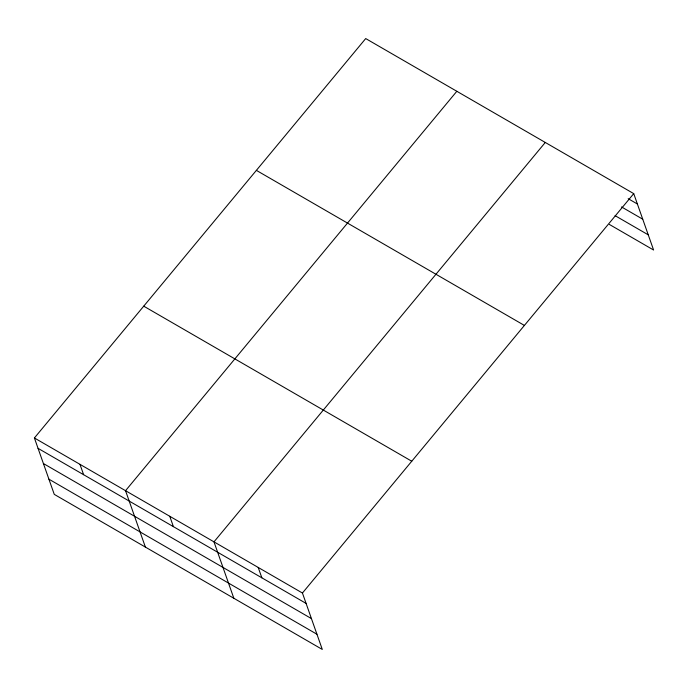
<?xml version="1.0" encoding="UTF-8"?>
<svg xmlns="http://www.w3.org/2000/svg" width="688" height="688" viewBox="0 0 688 688"><rect width="100%" height="100%" fill="white"/><g stroke="black" fill="none" stroke-linecap="round" stroke-linejoin="round"><path stroke-width="1.03" d="M34.4 437.972L302.436 593.03L322.294 649.438L54.266 494.371L34.4 437.972L365.706 38.562L633.734 193.629L653.6 250.028L609.379 224.443M456.832 91.289L125.534 490.69L145.392 547.098M545.283 142.459L213.985 541.86L233.843 598.268M302.436 593.03L633.734 193.629M628.178 198.677L637.389 204.009M621.548 206.933L642.738 219.197M615.081 215.654L648.251 234.84M256.375 170.366L524.411 325.433M143.732 306.169L411.759 461.227M38.055 448.344L306.091 603.41M43.404 463.531L311.44 618.598M48.917 479.183L316.944 634.241M258.206 567.445L261.861 577.825M169.755 516.275L173.41 526.655M79.963 464.331L83.618 474.711"/></g></svg>
